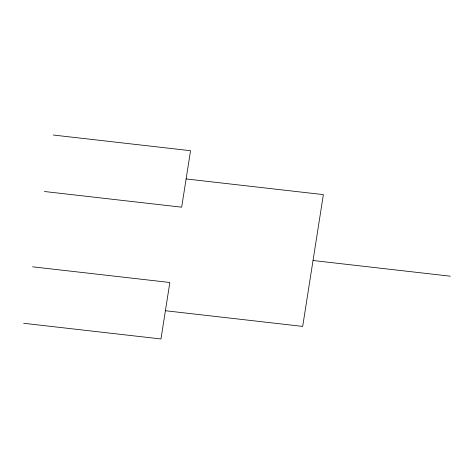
<?xml version="1.0" encoding="UTF-8"?>
<svg xmlns="http://www.w3.org/2000/svg" width="474" height="474" viewBox="0 0 474 474"><rect width="100%" height="100%" fill="white"/><g stroke="black" fill="none" stroke-linecap="round" stroke-linejoin="round"><path stroke-width="0.71" d="M53.278 135.031L190.548 150.708L181.672 207.185L44.402 191.508M186.11 178.947L323.381 194.618L302.679 326.408L165.408 310.731M313.03 260.51L450.3 276.188M32.57 266.815L169.846 282.492L160.97 338.969L23.7 323.292"/></g></svg>
